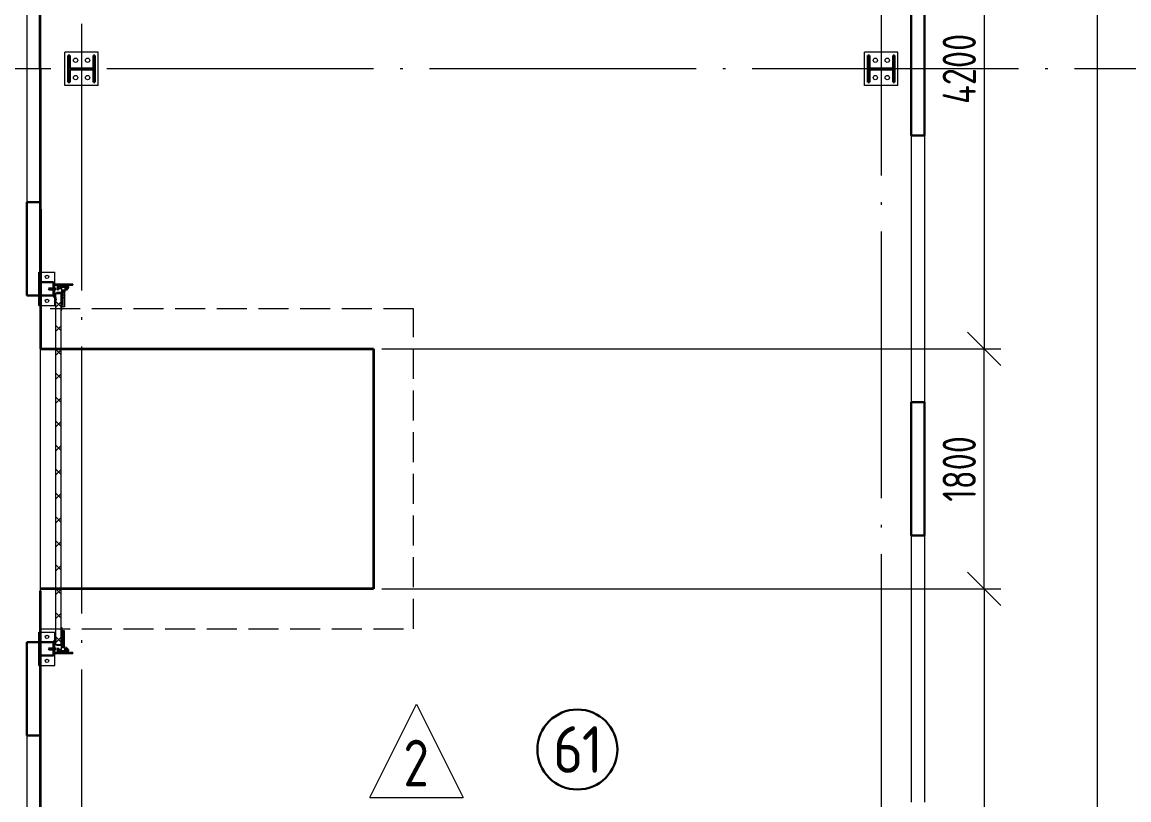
# Model space of a CAD drawing. Extents: x -965262 to 1142518, y -357520 to 71675.
# Drawn here: x 58976 to 67280, y -204634 to -198802 of the extents above; entities that cross this region are included whole.
import ezdxf

# ---------------------------------------------------------------- set-up
doc = ezdxf.new("R2010")
doc.units = 0
doc.header["$LTSCALE"] = 10
doc.linetypes.add('AM_DIN_F_W050x2', pattern=[3.125, 2.25, -0.875])
doc.linetypes.add('DOTE', pattern=[2.42, 2, -0.2, 0.02, -0.2])
doc.layers.get('0').update_dxf_attribs({"linetype": 'CONTINUOUS', "lineweight": 30})
doc.layers.get('Defpoints').update_dxf_attribs({"linetype": 'CONTINUOUS'})
doc.layers.add('DOTE', color=7, linetype='DOTE', lineweight=9)
doc.layers.add('полы', color=3, linetype='CONTINUOUS', lineweight=35)
doc.styles.add('GOST 2.304', font='isocpeur.ttf', dxfattribs={"width": 0.75, "height": 250})
doc.styles.add('GOST-2.304_Type-B', font='isocpeur.ttf', dxfattribs={"width": 0.9})
doc.styles.add('ГОСТ 2м', font='isocpeur.ttf', dxfattribs={"width": 0.8, "height": 250})
doc.dimstyles.new('ГОСТ', dxfattribs={"dimscale": 100, "dimtxt": 2.5, "dimasz": 2.5, "dimexe": 1.25, "dimexo": 0.625, "dimtad": 1, "dimdec": 0, "dimtxsty": 'GOST 2.304', "dimblk": 'OBLIQUE', "dimcen": 2.5, "dimclrd": 256, "dimclre": 256, "dimclrt": 256, "dimadec": 0, "dimazin": 0, "dimtfac": 1, "dimtdec": 0, "dimtmove": 0, "dimatfit": 3, "dimldrblk": 'OBLIQUE', "dimfxl": 1.25, "dimlwd": 0, "dimlwe": 0, "dimarcsym": 0})
doc.dimstyles.new('ГОСТ 2м', dxfattribs={"dimtxt": 250, "dimasz": 100, "dimexe": 75, "dimexo": 150, "dimgap": 62.5, "dimtad": 1, "dimdec": 0, "dimtxsty": 'ГОСТ 2м', "dimblk": 'ARCHTICK', "dimcen": 150, "dimdle": 75, "dimclrd": 256, "dimclre": 256, "dimclrt": 256, "dimadec": 0, "dimazin": 0, "dimtfac": 1, "dimtdec": 0, "dimtmove": 0, "dimatfit": 3, "dimldrblk": 'OBLIQUE', "dimfxl": 1, "dimlwd": 15, "dimlwe": 15, "dimarcsym": 0})

# ---------------------------------------------------------------- blocks, each defined once
blk = doc.blocks.new('EC3')
at = {"lineweight": 15}
for p, q in [((67649, 6194), (67649, 4528)), ((68449, 6194), (67649, 6194)), ((68449, 6194), (68449, 4528)), ((68449, 4528), (67649, 4528))]:
    blk.add_line(p, q, dxfattribs=at)
for p, q in [((68382, 5694), (67715, 5694)), ((67715, 5694), (67715, 5028)), ((68382, 5694), (68382, 5028)), ((68382, 5028), (67715, 5028))]:
    blk.add_line(p, q)
for centre in [(68049, 5961), (68049, 4761)]:
    blk.add_circle(centre, 86.7, dxfattribs=at)
blk = doc.blocks.new('MC2')
at = {"lineweight": 15}
for p, q in [((68127, 41566), (68127, 39900)), ((69794, 41566), (68127, 41566)), ((69794, 41566), (69794, 39900)), ((69794, 39900), (68127, 39900))]:
    blk.add_line(p, q, dxfattribs=at)
for p, q in [((69627, 41400), (68294, 41400)), ((68294, 41400), (68294, 41320)), ((68934, 41320), (68294, 41320)), ((68934, 41320), (68934, 40146)), ((69627, 41320), (68987, 41320)), ((68987, 41320), (68987, 40146)), ((69627, 41400), (69627, 41320)), ((68934, 40146), (68294, 40146)), ((68294, 40146), (68294, 40066)), ((69627, 40066), (68294, 40066)), ((69627, 40146), (68987, 40146)), ((69627, 40146), (69627, 40066))]:
    blk.add_line(p, q)
for centre in [(68527, 41033), (69394, 41033), (68527, 40433), (69394, 40433)]:
    blk.add_circle(centre, 107, dxfattribs=at)
blk = doc.blocks.new('anchor.bolt')
for p, q in [((-0.07, 0), (-0.07, -0.72)), ((0.07, 0), (0.07, -0.06)), ((-0.1, -0.04), (-0.07, -0.03)), ((-0.1, -0.04), (0.09, -0.06)), ((0.07, -0.07), (-0.1, -0.04)), ((-0.1, -0.11), (-0.07, -0.1)), ((-0.1, -0.11), (0.09, -0.13)), ((0.07, -0.14), (-0.1, -0.11)), ((-0.1, -0.18), (-0.07, -0.17)), ((-0.1, -0.18), (0.09, -0.2)), ((0.07, -0.21), (-0.1, -0.18)), ((-0.1, -0.25), (-0.07, -0.24)), ((-0.1, -0.25), (0.09, -0.27)), ((0.07, -0.28), (-0.1, -0.25)), ((-0.1, -0.32), (-0.07, -0.31)), ((-0.1, -0.32), (0.09, -0.34)), ((0.07, -0.35), (-0.1, -0.32)), ((-0.1, -0.39), (-0.07, -0.38)), ((-0.1, -0.39), (0.09, -0.41)), ((0.07, -0.42), (-0.1, -0.39)), ((-0.1, -0.46), (-0.07, -0.45)), ((-0.1, -0.46), (0.09, -0.48)), ((0.07, -0.49), (-0.1, -0.46)), ((-0.1, -0.53), (-0.07, -0.52)), ((-0.1, -0.53), (0.09, -0.55)), ((0.07, -0.56), (-0.1, -0.53)), ((-0.09, -0.6), (-0.07, -0.59)), ((-0.09, -0.6), (0.09, -0.62)), ((0.07, -0.63), (-0.09, -0.6)), ((-0.07, -0.72), (0, -0.8)), ((-0.04, -0.62), (-0.06, -0.63)), ((-0.06, -0.64), (-0.06, -0.63)), ((-0.06, -0.73), (-0.06, -0.64)), ((0, -0.79), (-0.06, -0.73)), ((-0.01, -0.63), (-0.04, -0.62)), ((-0.03, -0.63), (0, -0.79)), ((-0.03, -0.63), (0.01, -0.78)), ((-0.02, -0.63), (0.01, -0.77)), ((-0.01, -0.63), (0.02, -0.76)), ((0.03, -0.69), (-0.01, -0.63)), ((0, -0.64), (0.03, -0.75)), ((0, -0.8), (0.07, -0.72)), ((0, -0.79), (0.03, -0.74)), ((0.01, -0.66), (0.03, -0.74)), ((0.03, -0.74), (0.03, -0.69)), ((0.07, -0.06), (0.09, -0.06)), ((0.09, -0.06), (0.07, -0.07)), ((0.07, -0.07), (0.07, -0.13)), ((0.07, -0.13), (0.09, -0.13)), ((0.09, -0.13), (0.07, -0.14)), ((0.07, -0.14), (0.07, -0.2)), ((0.07, -0.2), (0.09, -0.2)), ((0.09, -0.2), (0.07, -0.21)), ((0.07, -0.21), (0.07, -0.27)), ((0.07, -0.27), (0.09, -0.27)), ((0.09, -0.27), (0.07, -0.28)), ((0.07, -0.28), (0.07, -0.34)), ((0.07, -0.33), (0.09, -0.34)), ((0.09, -0.34), (0.07, -0.35)), ((0.07, -0.35), (0.07, -0.41)), ((0.07, -0.4), (0.09, -0.41)), ((0.09, -0.41), (0.07, -0.42)), ((0.07, -0.42), (0.07, -0.48)), ((0.07, -0.47), (0.09, -0.48)), ((0.09, -0.48), (0.07, -0.49)), ((0.07, -0.49), (0.07, -0.55)), ((0.07, -0.55), (0.09, -0.55)), ((0.09, -0.55), (0.07, -0.56)), ((0.07, -0.56), (0.07, -0.62)), ((0.09, -0.62), (0.07, -0.63)), ((0.07, -0.62), (0.09, -0.62)), ((0.07, -0.63), (0.07, -0.72))]:
    blk.add_line(p, q)
blk.add_arc((0.16, -0.64), 0.222, 187.9982, 219.836)
blk = doc.blocks.new('Крепеж_ворот')
at = {"lineweight": 15}
h = blk.add_hatch(dxfattribs=at)
h.set_pattern_fill('ANSI31', color=256, scale=2, angle=180)
h.set_pattern_definition([(225, (746089.599, 74802.7244), (4.49013, -4.49013), [])])
h.paths.add_polyline_path([(746087.1, 74804.1), (746087.1, 74801.6), (746091.1, 74801.6), (746094.2, 74801.9), (746094.2, 74804.1)], flags=17)
h.paths.add_polyline_path([(746116.4, 74801.6, 0.165118), (746119.9, 74802.8), (746124.2, 74806.1, -0.301689), (746131.4, 74806.6), (746134.8, 74804.7, 0.130081), (746137.5, 74803.9), (746142.2, 74803.9), (746142.2, 74806.4), (746137.5, 74806.4, -0.130081), (746136, 74806.9), (746132.6, 74808.8, 0.301689), (746122.7, 74808.1), (746118.3, 74804.7, -0.165112), (746116.4, 74804.1), (746064.1, 74804.1, -0.414223), (746061, 74807.2), (746061, 74868.5), (746059.4, 74868.5), (746059.4, 74868.8), (746059.4, 74869.5), (746059.4, 74870.5), (746059.4, 74870.7), (746059.4, 74871.7), (746059.4, 74872.2), (746059.4, 74873.2), (746059.4, 74873.9), (746059.4, 74874.7), (746059.4, 74875.6), (746059.4, 74876.1), (746059.4, 74877.1), (746059.4, 74877.4), (746059.4, 74878.3), (746059.4, 74879.1), (746059.4, 74879.4), (746061, 74879.4), (746061, 74944.5), (746058.5, 74944.5), (746058.5, 74807.2, 0.41422), (746064.1, 74801.6)])
h = blk.add_hatch(dxfattribs=at)
h.set_pattern_fill('ANSI31', color=256, scale=2, angle=90)
h.set_pattern_definition([(135, (736343.8085, 75928.334), (-4.490128, -4.490128), [])])
edge = h.paths.add_edge_path()
edge.add_ellipse((746065.1, 74838.4), major_axis=(-1.67, 1.67), ratio=1, start_angle=45, end_angle=135, ccw=False)
edge.add_line((746062.7, 74838.4), (746062.7, 74868.5))
edge.add_line((746062.7, 74868.5), (746061, 74868.5))
edge.add_line((746061, 74868.5), (746061, 74838.4))
edge.add_ellipse((746065.1, 74838.4), major_axis=(-2.89, 2.89), ratio=1, start_angle=45, end_angle=135)
edge.add_line((746065.1, 74834.3), (746096.6, 74834.3))
edge.add_line((746096.6, 74834.3), (746096.6, 74836))
edge.add_line((746096.6, 74836), (746065.1, 74836))
edge = h.paths.add_edge_path()
edge.add_ellipse((746065.1, 74890.2), major_axis=(2.89, 2.89), ratio=1, start_angle=106, end_angle=135)
edge.add_line((746061, 74890.2), (746061, 74879.4))
edge.add_line((746061, 74879.4), (746062.7, 74879.4))
edge.add_line((746062.7, 74879.4), (746062.7, 74890.4))
edge.add_ellipse((746065.1, 74890.2), major_axis=(-1.67, 1.67), ratio=1, start_angle=16, end_angle=45, ccw=False)
edge.add_line((746063, 74891.3), (746069.9, 74903.7))
edge.add_ellipse((746079.1, 74898.6), major_axis=(7.45, 7.45), ratio=1, start_angle=-3, end_angle=106, ccw=False)
edge.add_line((746086.9, 74905.7), (746097.5, 74893.9))
edge.add_line((746097.5, 74893.9), (746098.8, 74895.1))
edge.add_line((746098.8, 74895.1), (746088.2, 74906.8))
edge.add_ellipse((746079.1, 74898.6), major_axis=(8.67, 8.67), ratio=1, start_angle=-3, end_angle=106)
edge.add_line((746068.4, 74904.5), (746061.5, 74892.1))
h = blk.add_hatch(color=256, dxfattribs=at)
h.dxf.hatch_style = 1
h.paths.add_polyline_path([(746145.9, 74808.8), (746142.6, 74809.8, 0.10613), (746142.5, 74809.9), (746136.4, 74809.3, -0.181324), (746135.1, 74809.6, 0.335683), (746120.2, 74809.1, -0.119126), (746118.6, 74808.6, 0.371631), (746118, 74808.1), (746117.9, 74807.6, 0.451909), (746118.5, 74806.9, 0.124341), (746121, 74807.6, -0.343618), (746134.1, 74808.2, 0.181324), (746136.5, 74807.6), (746142.5, 74808.2, -0.110452), (746142.6, 74808.2), (746147.2, 74806.6, -0.710497), (746147.2, 74805.5), (746142.6, 74803.9), (746135.7, 74803.9, -0.178994), (746132.7, 74805, 0.369834), (746129.7, 74805, -0.178993), (746126.6, 74803.9), (746122.2, 74803.9, 0.120709), (746121.9, 74803.8), (746119.7, 74802.7, -0.017147), (746119.4, 74802.4, 0.538795), (746119.6, 74802.2), (746127.3, 74802.2, 0.207608), (746130.7, 74803.7, -0.433918), (746131.6, 74803.7, 0.207608), (746135.1, 74802.2), (746142.5, 74802.2, 0.079707), (746142.6, 74802.2), (746147.7, 74803.9, 0.461502), (746149, 74807.1, -0.250825), (746149.1, 74807.6, -0.128039), (746173.1, 74815.5, 0.416657), (746173.7, 74816.2), (746173.6, 74816.9, 0.409849), (746173, 74817.5, 0.127248)])
for p, q in [((746058.5, 74807.2), (746058.5, 74944.5)), ((746058.5, 74944.5), (746061, 74944.5)), ((746061, 74879.4), (746061, 74944.5)), ((746068.4, 74904.5), (746061.5, 74892.1)), ((746069.9, 74903.7), (746063, 74891.3)), ((746086.9, 74905.7), (746097.5, 74893.9)), ((746088.2, 74906.8), (746098.8, 74895.1)), ((746059.4, 74879.4), (746062.7, 74879.4)), ((746059.4, 74868.5), (746059.4, 74879.4)), ((746059.4, 74868.5), (746062.7, 74868.5)), ((746061, 74879.4), (746061, 74890.2)), ((746061, 74807.2), (746061, 74868.5)), ((746061, 74838.4), (746061, 74868.5)), ((746062.7, 74838.4), (746062.7, 74890.2)), ((746063.6, 74883), (746062.7, 74883)), ((746063.6, 74864.9), (746062.7, 74864.9)), ((746063.6, 74883), (746063.6, 74873.9)), ((746067.2, 74880.2), (746063.6, 74883)), ((746063.6, 74873.9), (746063.6, 74864.9)), ((746067.2, 74867.6), (746063.6, 74864.9)), ((746064.1, 74875.1), (746064.1, 74872.8)), ((746096.6, 74836), (746065.1, 74836)), ((746096.6, 74834.3), (746065.1, 74834.3)), ((746067.2, 74880.2), (746067.2, 74875.1)), ((746067.2, 74872.8), (746067.2, 74867.6)), ((746096.6, 74834.3), (746096.6, 74836)), ((746097.5, 74893.9), (746098.8, 74895.1)), ((746064.1, 74804.1), (746116.4, 74804.1)), ((746064.1, 74801.6), (746116.4, 74801.6)), ((746079, 74805.9), (746102.4, 74805.9)), ((746079, 74805.9), (746079, 74804.1)), ((746079, 74804.1), (746102.4, 74804.1)), ((746082.5, 74814.1), (746081.2, 74813.3)), ((746081.2, 74813.3), (746081.2, 74805.9)), ((746098.9, 74814.1), (746082.5, 74814.1)), ((746085.9, 74813.3), (746085.9, 74805.9)), ((746095.4, 74813.3), (746095.4, 74805.9)), ((746098.9, 74814.1), (746100.1, 74813.3)), ((746100.1, 74813.3), (746100.1, 74805.9)), ((746102.4, 74805.9), (746102.4, 74804.1)), ((746118.3, 74804.7), (746122.7, 74808.1)), ((746119.9, 74802.8), (746124.2, 74806.1)), ((746134.8, 74804.7), (746131.4, 74806.6)), ((746136, 74806.9), (746132.6, 74808.8)), ((746142.2, 74806.4), (746137.5, 74806.4)), ((746137.5, 74803.9), (746142.2, 74803.9)), ((746142.2, 74806.4), (746142.2, 74803.9)), ((746142.2, 74803.9), (746142.2, 74806.4)), ((746142.6, 74803.9), (746147.2, 74805.5)), ((746142.6, 74802.2), (746147.7, 74803.9)), ((746173.6, 74816.9), (746173.7, 74816.2))]:
    blk.add_line(p, q)
for p, q in [((746073.1, 74841.7), (746073.1, 74905.2)), ((746061, 74879.4), (746061, 74881.3)), ((746061, 74833.9), (746061, 74868.5)), ((746062.7, 74883), (746062.7, 74873.9)), ((746062.7, 74873.9), (746062.7, 74864.9)), ((746073.1, 74895.8), (746076.7, 74892.3)), ((746073.1, 74851), (746076.7, 74854.6)), ((746074.3, 74885.9), (746074.3, 74861)), ((746074.3, 74879.9), (746075.7, 74879.9)), ((746074.3, 74867), (746075.7, 74867)), ((746076.9, 74873.4), (746075.7, 74879.9)), ((746075.7, 74879.9), (746075.7, 74867)), ((746076.9, 74873.4), (746075.7, 74867)), ((746076, 74885.9), (746076, 74882.6)), ((746076, 74864.3), (746076, 74861)), ((746076.2, 74882.6), (746076.2, 74885.6)), ((746076.2, 74885.6), (746076.8, 74885.6)), ((746076.2, 74864.3), (746076.2, 74882.6)), ((746076.2, 74864.3), (746076.2, 74861.3)), ((746076.2, 74861.3), (746076.8, 74861.3)), ((746076.8, 74885.6), (746076.8, 74892)), ((746076.8, 74861.3), (746076.8, 74854.9)), ((746081.4, 74897.6), (746081.4, 74886.4)), ((746081.4, 74849.3), (746081.4, 74860.5)), ((746087.4, 74898), (746081.7, 74897.9)), ((746087.4, 74848.8), (746081.7, 74848.9)), ((746082.1, 74885.6), (746087.4, 74885.6)), ((746082.1, 74861.3), (746087.4, 74861.3)), ((746087.4, 74899.5), (746087.4, 74898)), ((746087.4, 74885.6), (746087.4, 74898)), ((746087.4, 74885.6), (746098.3, 74885.6)), ((746087.4, 74848.7), (746087.4, 74861.3)), ((746087.4, 74861.3), (746098.3, 74861.3)), ((746087.4, 74847.4), (746087.4, 74848.8)), ((746098.7, 74885.2), (746098.7, 74882.6)), ((746098.7, 74882.6), (746098.7, 74864.3)), ((746098.7, 74881.6), (746099.8, 74881.6)), ((746098.7, 74865.3), (746099.8, 74865.3)), ((746098.7, 74861.6), (746098.7, 74864.3)), ((746099.8, 74861.2), (746099.8, 74885.7)), ((746099.8, 74885.7), (746110.3, 74885.7)), ((746099.8, 74861.2), (746110.3, 74861.2)), ((746110.3, 74861.2), (746110.3, 74885.7)), ((746110.3, 74881.5), (746224.7, 74881.5)), ((746110.3, 74865.4), (746212.5, 74865.4)), ((746113.8, 74877.2), (746224.7, 74877.2)), ((746250.5, 74858.8), (746250.5, 74862.8))]:
    blk.add_line(p, q, dxfattribs=at)
at = {"lineweight": 15, "ltscale": 0.5}
for p, q in [((746076, 74885.9), (746074.3, 74885.9)), ((746076, 74861), (746074.3, 74861))]:
    blk.add_line(p, q, dxfattribs=at)
at = {"lineweight": 15, "extrusion": (-1.7375e-14, 1, 0)}
for p, q in [((746112.7, 74883.6), (746224.7, 74883.6)), ((746112.7, 74863.2), (746112.7, 74883.6)), ((746112.7, 74863.2), (746135.6, 74863.2)), ((746116.7, 74856.9), (746116.7, 74828.9)), ((746117.3, 74826.3), (746119, 74822.8)), ((746119, 74822.8), (746122.6, 74824.6)), ((746120.8, 74856.9), (746120.8, 74828.9)), ((746122.6, 74824.6), (746120.9, 74828)), ((746122.6, 74863.2), (746122.6, 74862.8)), ((746250.5, 74862.8), (746122.6, 74862.8)), ((746250.5, 74858.8), (746122.6, 74858.8)), ((746123.8, 74840), (746123.8, 74848.8)), ((746135.6, 74881.9), (746156.6, 74881.9)), ((746135.6, 74863.2), (746135.6, 74881.9)), ((746156.6, 74881.9), (746156.6, 74863.2)), ((746156.6, 74863.2), (746212.5, 74863.2))]:
    blk.add_line(p, q, dxfattribs=at)
at = {"lineweight": 15, "ltscale": 0.5, "extrusion": (-1.7375e-14, 1, 0)}
for p, q in [((746112.7, 74879.5), (746224.7, 74879.5)), ((746135.6, 74865.8), (746112.7, 74865.8)), ((746114.9, 74871.2), (746120.4, 74871.2)), ((746120.8, 74856.9), (746116.7, 74856.9)), ((746117.2, 74851.9), (746116.7, 74853.9)), ((746120.8, 74840.1), (746116.7, 74840.1)), ((746117.2, 74836.9), (746116.7, 74835)), ((746120.8, 74829.2), (746116.7, 74829.2)), ((746119.8, 74839), (746119.8, 74849.8)), ((746123.8, 74847.8), (746119.8, 74847.8)), ((746123.8, 74841), (746119.8, 74841)), ((746122.6, 74868.9), (746122.6, 74863.2)), ((746122.6, 74862.8), (746122.6, 74858.8)), ((746139.7, 74862.8), (746139.7, 74858.8)), ((746152.5, 74862.8), (746152.5, 74858.8)), ((746212.5, 74865.8), (746156.6, 74865.8)), ((746173.5, 74862.8), (746173.5, 74858.8))]:
    blk.add_line(p, q, dxfattribs=at)
at = {"lineweight": 15, "extrusion": (-2.77556e-16, -1, 0)}
for p, q in [((746224.7, 74865.6), (746113.8, 74865.6)), ((746128, 74865.6), (746128, 74863.3)), ((746137.6, 74865.6), (746137.6, 74863.3)), ((746164.4, 74865.6), (746164.4, 74863.3)), ((746174, 74865.6), (746174, 74863.3)), ((746200.8, 74865.6), (746200.8, 74863.3)), ((746210.4, 74865.6), (746210.4, 74863.3)), ((746224.7, 74883.6), (746224.7, 74863.3))]:
    blk.add_line(p, q, dxfattribs=at)
at = {"extrusion": (-1, -4.26669e-14, 0)}
for p, q in [((746117.9, 74807.6), (746118, 74808.1)), ((746136.4, 74809.3), (746142.5, 74809.9)), ((746142.5, 74808.2), (746136.5, 74807.6)), ((746142.6, 74809.8), (746145.9, 74808.8)), ((746147.2, 74806.6), (746142.6, 74808.2))]:
    blk.add_line(p, q, dxfattribs=at)
at = {"extrusion": (-1, -4.2422e-14, 1.22461e-16)}
for p, q in [((746119.5, 74802.5), (746121.9, 74803.8)), ((746127.3, 74802.2), (746119.6, 74802.2)), ((746122.2, 74803.9), (746126.6, 74803.9)), ((746142.5, 74802.2), (746135.1, 74802.2)), ((746135.7, 74803.9), (746142.5, 74803.9))]:
    blk.add_line(p, q, dxfattribs=at)
at = {"lineweight": 15}
for centre, radius, start, end in [((746079.1, 74899.5), 8.28, 0, 136.00967), ((746079.1, 74847.4), 8.28, 223.99033, 0), ((746077, 74882.6), 0.956, 180, 270), ((746077, 74864.3), 0.956, 90, 180), ((746077, 74882.6), 0.75, 180, 270), ((746077, 74864.3), 0.75, 90, 180), ((746076.4, 74892), 0.375, 0, 45), ((746076.4, 74854.9), 0.375, 315, 0), ((746081.8, 74897.6), 0.375, 91, 180), ((746082.1, 74886.4), 0.75, 180, 270), ((746082.1, 74860.5), 0.75, 90, 180), ((746081.8, 74849.3), 0.375, 180, 269), ((746098.3, 74885.2), 0.375, 0, 90), ((746098.3, 74861.6), 0.375, 270, 0), ((746122.6, 74856.9), 5.92, 90, 180), ((746122.6, 74828.9), 5.92, 180, 199.64644), ((746122.6, 74856.9), 1.87, 90, 180), ((746128.6, 74855.4), 8.15, 194.99861, 233.92136), ((746128.6, 74833.4), 8.15, 126.07864, 165.00139), ((746122.6, 74828.9), 1.87, 180, 185.53127)]:
    blk.add_arc(centre, radius, start, end, dxfattribs=at)
at = {"lineweight": 15, "ltscale": 0.5}
for centre, radius, start, end in [((746119.4, 74852.5), 2.25, 195, 270), ((746119.4, 74836.4), 2.25, 90, 165), ((746119.4, 74849.8), 0.375, 0, 90), ((746119.4, 74839), 0.375, 270, 0)]:
    blk.add_arc(centre, radius, start, end, dxfattribs=at)
for centre, radius, start, end in [((746176.2, 74760.8), 56.8, 93.28053, 122.28779), ((746173, 74816.9), 0.6, 4.13569, 93.28053), ((746064.1, 74807.2), 5.62, 180, 270), ((746064.1, 74807.2), 3.11, 180, 270), ((746082.1, 74803.7), 10.4, 68.27529, 87.87816), ((746090.7, 74797.9), 16.2, 73.30599, 107.29197), ((746099.2, 74803.7), 10.4, 92.12184, 111.72471), ((746116.4, 74807.2), 3.11, 270, 307.50429), ((746116.4, 74807.2), 5.62, 270, 307.50429), ((746118.5, 74807.5), 0.586, 173.27112, 270.54696), ((746118.6, 74808), 0.586, 91.72469, 173.27112), ((746118.5, 74812.1), 5.21, 270.54696, 298.89834), ((746118.4, 74812.1), 3.52, 271.72469, 298.89834), ((746128, 74799.4), 12.4, 54.89026, 129.11428), ((746128, 74799.4), 10.7, 54.89026, 130.74476), ((746128.2, 74801), 8.97, 60.35337, 127.50429), ((746128.2, 74801), 8.97, 60.35337, 127.50429), ((746128.2, 74801), 8.97, 60.35337, 127.50429), ((746128.2, 74801), 6.46, 60.35337, 127.50429), ((746136.2, 74811.1), 3.54, 234.89026, 276), ((746137.5, 74809.6), 5.62, 240.35337, 270), ((746136.2, 74811.1), 1.86, 234.89026, 276), ((746137.5, 74809.6), 3.11, 240.35337, 270), ((746142.5, 74809.6), 0.292, 71.76748, 96), ((746142.5, 74807.9), 0.292, 70.78733, 96), ((746147, 74806), 0.562, 289.21267, 70.78733), ((746147, 74806), 2.25, 288.22907, 27.3228), ((746149.6, 74807.3), 0.586, 151, 207.3228), ((746176.3, 74765.4), 50.3, 93.65928, 122.84475), ((746173.1, 74816.1), 0.6, 273.65928, 4.13569)]:
    blk.add_arc(centre, radius, start, end)
at = {"extrusion": (-1.22461e-16, -5.20252e-30, -1)}
for centre, radius, start, end in [((-746119.6, 74802.4), 0.187, 270, 62.46874), ((-746122.2, 74803.3), 0.586, 62.46874, 90), ((-746126.6, 74808.6), 4.69, 229.40766, 270), ((-746127.3, 74806.9), 4.69, 223.08626, 270), ((-746131.2, 74803.2), 2.32, 49.40766, 130.59234), ((-746131.2, 74803.2), 0.637, 43.08626, 136.91374), ((-746135.1, 74806.9), 4.69, 270, 316.91374), ((-746135.7, 74808.6), 4.69, 270, 310.59234), ((-746142.5, 74804.2), 0.292, 250.78733, 270), ((-746142.5, 74802.5), 0.292, 251.77093, 270)]:
    blk.add_arc(centre, radius, start, end, dxfattribs=at)
at = {"extrusion": (0, 0, -1)}
for centre, major_axis, start_param, end_param in [((746079.1, 74898.6), (8.67, 8.67), 4.433136, 6.335545), ((746079.1, 74898.6), (7.45, 7.45), 4.433136, 6.335545), ((746065.1, 74890.2), (2.89, 2.89), 3.926991, 4.433136), ((746065.1, 74838.4), (-2.89, 2.89), 3.926991, 5.497787), ((746065.1, 74890.2), (-1.67, 1.67), 5.497787, 6.003933), ((746065.1, 74838.4), (-1.67, 1.67), 3.926991, 5.497787)]:
    blk.add_ellipse(centre, major_axis=major_axis, ratio=1, start_param=start_param, end_param=end_param, dxfattribs=at)
for points in [[(746067.2, 74875.1), (746065.9, 74875.1), (746064.1, 74875.1)], [(746064.1, 74872.8), (746065.9, 74872.8), (746067.2, 74872.8)]]:
    blk.add_rational_spline(points, [1, 1.01284142743, 1], degree=2)
at = {"lineweight": 15, "ltscale": 0.5}
for points, knots in [([(746114.9, 74871.2), (746114.7, 74871.2), (746114.4, 74871.2), (746113.8, 74871.5), (746113.6, 74871.6), (746113.2, 74872), (746113, 74872.3), (746112.8, 74872.8), (746112.7, 74873.1), (746112.7, 74873.4)], [0.37141352, 0.37141352, 0.37141352, 0.37141352, 0.39402571, 0.39402571, 0.41663789, 0.41663789, 0.43959523, 0.43959523, 0.46255257, 0.46255257, 0.46255257, 0.46255257]), ([(746122.6, 74868.9), (746122.6, 74869.2), (746122.6, 74869.5), (746122.3, 74870.1), (746122.2, 74870.3), (746121.8, 74870.7), (746121.5, 74870.9), (746121, 74871.1), (746120.7, 74871.2), (746120.4, 74871.2)], [0.28027447, 0.28027447, 0.28027447, 0.28027447, 0.30323181, 0.30323181, 0.32618916, 0.32618916, 0.34880134, 0.34880134, 0.37141352, 0.37141352, 0.37141352, 0.37141352])]:
    blk.add_open_spline(points, degree=3, knots=knots, dxfattribs=at)
at = {"lineweight": 15}
for points in [[(746117.1, 74826.9), (746117.1, 74826.7), (746117.2, 74826.5), (746117.3, 74826.3)], [(746120.9, 74828), (746120.9, 74828.2), (746120.8, 74828.5), (746120.8, 74828.7)]]:
    blk.add_open_spline(points, degree=3, dxfattribs=at)
at = {"xscale": -50.80000000000001, "yscale": 50.80000000000001, "zscale": 50.80000000000001}
blk.add_blockref('anchor.bolt', (746090.7, 74804.1), dxfattribs=at)
blk = doc.blocks.new('_ArchTick')
at = {"color": 0, "linetype": 'ByBlock', "lineweight": 0, "const_width": 0.4}
blk.add_lwpolyline([(-0.5, -0.5), (0.5, 0.5)], dxfattribs=at)
blk = doc.blocks.new('*D1351')
at = {"lineweight": 15, "ltscale": 50, "transparency": 16777216}
for p, q in [((67041.9, -161742.1), (67041.9, -223127.1)), ((66891.9, -161817.1), (66966.9, -161817.1)), ((65672.7, -223052.1), (67116.9, -223052.1))]:
    blk.add_line(p, q, dxfattribs=at)
at = {"layer": 'Defpoints', "color": 0, "lineweight": 15, "ltscale": 50, "transparency": 16777216}
for p in [(67041.9, -161817.1), (65522.7, -223052.1, 2075.6), (67041.9, -223052.1)]:
    blk.add_point(p, dxfattribs=at)
at = {"lineweight": 15, "ltscale": 50, "transparency": 16777216, "xscale": 100, "yscale": 100, "zscale": 100}
for p, rotation in [((67041.9, -161817.1), 90), ((67041.9, -223052.1), 270)]:
    blk.add_blockref('_ArchTick', p, dxfattribs=dict(at, rotation=rotation))
at = {"lineweight": 15, "ltscale": 50, "transparency": 16777216, "insert": (66854.4, -192434.6), "char_height": 250, "attachment_point": 5, "rotation": 90, "style": 'ГОСТ 2м'}
blk.add_mtext('61235', dxfattribs=at)
blk = doc.blocks.new('_Oblique')
at = {"color": 0, "linetype": 'ByBlock', "lineweight": -2}
blk.add_line((-0.5, -0.5), (0.5, 0.5), dxfattribs=at)
blk = doc.blocks.new('*D1157')
at = {"lineweight": 0, "ltscale": 50, "transparency": 16777216}
for p, q in [((61675.1, -197052.1), (66320, -197052.1)), ((66195, -197052.1), (66195, -201252.1)), ((61675.1, -201252.1), (66320, -201252.1))]:
    blk.add_line(p, q, dxfattribs=at)
at = {"layer": 'Defpoints', "color": 0, "lineweight": 15, "ltscale": 50, "transparency": 16777216}
for p in [(61612.6, -197052.1, 3259.8), (61612.6, -201252.1, 3259.8), (66195, -201252.1)]:
    blk.add_point(p, dxfattribs=at)
at = {"lineweight": 0, "ltscale": 50, "transparency": 16777216, "xscale": 250, "yscale": 250, "zscale": 250}
for p, rotation in [((66195, -197052.1), 90), ((66195, -201252.1), 270)]:
    blk.add_blockref('_Oblique', p, dxfattribs=dict(at, rotation=rotation))
at = {"lineweight": 15, "ltscale": 50, "transparency": 16777216, "insert": (66007.5, -199152.1), "char_height": 250, "attachment_point": 5, "rotation": 90, "style": 'GOST 2.304'}
blk.add_mtext('4200', dxfattribs=at)
blk = doc.blocks.new('*D1182')
at = {"lineweight": 0, "ltscale": 50, "transparency": 16777216}
for p, q in [((61675.1, -201252.1), (66320, -201252.1)), ((66195, -203052.1), (66195, -201252.1)), ((61675.1, -203052.1), (66320, -203052.1))]:
    blk.add_line(p, q, dxfattribs=at)
at = {"layer": 'Defpoints', "color": 0, "lineweight": 15, "ltscale": 50, "transparency": 16777216}
for p in [(61612.6, -201252.1, 3259.8), (66195, -201252.1), (61612.6, -203052.1, 3259.8)]:
    blk.add_point(p, dxfattribs=at)
at = {"lineweight": 0, "ltscale": 50, "transparency": 16777216, "xscale": 250, "yscale": 250, "zscale": 250}
for p, rotation in [((66195, -201252.1), 90), ((66195, -203052.1), 270)]:
    blk.add_blockref('_Oblique', p, dxfattribs=dict(at, rotation=rotation))
at = {"lineweight": 15, "ltscale": 50, "transparency": 16777216, "insert": (66007.5, -202152.1), "char_height": 250, "attachment_point": 5, "rotation": 90, "style": 'GOST 2.304'}
blk.add_mtext('1800', dxfattribs=at)
blk = doc.blocks.new('*D1183')
at = {"lineweight": 0, "ltscale": 50, "transparency": 16777216}
for p, q in [((61675.1, -203052.1), (66320, -203052.1)), ((66195, -203052.1), (66195, -207252.1)), ((61675.1, -207252.1), (66320, -207252.1))]:
    blk.add_line(p, q, dxfattribs=at)
at = {"layer": 'Defpoints', "color": 0, "lineweight": 15, "ltscale": 50, "transparency": 16777216}
for p in [(61612.6, -203052.1, 3259.8), (61612.6, -207252.1, 3259.8), (66195, -207252.1)]:
    blk.add_point(p, dxfattribs=at)
at = {"lineweight": 0, "ltscale": 50, "transparency": 16777216, "xscale": 250, "yscale": 250, "zscale": 250}
for p, rotation in [((66195, -203052.1), 90), ((66195, -207252.1), 270)]:
    blk.add_blockref('_Oblique', p, dxfattribs=dict(at, rotation=rotation))
at = {"lineweight": 15, "ltscale": 50, "transparency": 16777216, "insert": (66007.5, -205152.1), "char_height": 250, "attachment_point": 5, "rotation": 90, "style": 'GOST 2.304'}
blk.add_mtext('4200', dxfattribs=at)

msp = doc.modelspace()

# ---------------------------------------------------------------- hatches: boundary and pattern name
at = {"lineweight": 15}
h = msp.add_hatch(dxfattribs=at)
h.set_pattern_fill('ANSI37', scale=40)
h.set_pattern_definition([(45, (-94851.05, 729975.21), (-89.802561, 89.802561), []), (135, (-94851.05, 729975.21), (-89.802561, -89.802561), [])])
h.paths.add_polyline_path([(59268.5, -203468.5), (59268.5, -200835.8), (59228.5, -200835.8), (59228.5, -203468.5)])

# ---------------------------------------------------------------- linework, layer by layer
at = {"color": 7, "extrusion": (0, 0, -1)}
for p, q in [((65647.6, -199652.1, -3259.8), (65647.6, -197452.1, -3259.8)), ((65747.6, -197452.1, -3259.8), (65747.6, -199652.1, -3259.8)), ((65647.6, -202652.1, -3259.8), (65647.6, -201652.1, -3259.8)), ((65747.6, -201652.1, -3259.8), (65747.6, -202652.1, -3259.8))]:
    msp.add_line(p, q, dxfattribs=at)
at = {"color": 7, "lineweight": 15}
for p, q in [((59012.6, -197852.1, -1451.3), (59012.6, -200152.1, -1451.3)), ((59112.6, -197852.1, -1451.3), (59112.6, -200152.1, -1451.3)), ((65647.6, -199652.1, -3259.8), (65647.6, -201652.1, -3259.8)), ((65747.6, -199652.1, -3259.8), (65747.6, -201652.1, -3259.8)), ((59228.5, -203468.5, -1451.3), (59228.5, -200835.8, -1451.3)), ((59228.5, -200835.8, -1451.3), (59268.5, -200835.8, -1451.3)), ((59268.5, -203468.5, -1451.3), (59268.5, -200835.8, -1451.3)), ((59112.6, -201252.1, -1451.3), (59228.5, -201252.1, -1451.3)), ((59268.5, -201252.1, -1451.3), (61612.6, -201252.1, -1451.3)), ((65647.6, -202652.1, -3259.8), (65647.6, -204652.1, -3259.8)), ((65747.6, -202652.1, -3259.8), (65747.6, -204652.1, -3259.8)), ((59112.6, -203052.1, -1451.3), (59228.5, -203052.1, -1451.3)), ((59268.5, -203052.1, -1451.3), (61612.6, -203052.1, -1451.3)), ((59228.5, -203468.5, -1451.3), (59268.5, -203468.5, -1451.3)), ((59012.6, -204152.1, -1451.3), (59012.6, -206152.1, -1451.3)), ((59112.6, -204152.1, -4711.1), (59112.6, -206152.1, 4602.6))]:
    msp.add_line(p, q, dxfattribs=at)
at = {"color": 7}
for p, q in [((65647.6, -199652.1, -3259.8), (65747.6, -199652.1, -3259.8)), ((59012.6, -200152.1, -4711.1), (59112.6, -200152.1, -4711.1)), ((65647.6, -201652.1, -3259.8), (65747.6, -201652.1, -3259.8)), ((65647.6, -202652.1, -3259.8), (65747.6, -202652.1, -3259.8)), ((59012.6, -204152.1, -4711.1), (59112.6, -204152.1, -4711.1))]:
    msp.add_line(p, q, dxfattribs=at)
at = {"color": 7, "ltscale": 200}
for p, q in [((59012.6, -200152.1, -1451.3), (59012.6, -200852.1, -1451.3)), ((59112.6, -200152.1, -1451.3), (59112.6, -200852.1, -1451.3)), ((59012.6, -203452.1, -1451.3), (59012.6, -204152.1, -1451.3)), ((59112.6, -203452.1, -1451.3), (59112.6, -204152.1, -1451.3))]:
    msp.add_line(p, q, dxfattribs=at)
at = {"color": 7, "ltscale": 100}
for p, q in [((59012.6, -200852.1, -1451.3), (59112.6, -200852.1, -1451.3)), ((59012.6, -203452.1, -1451.3), (59112.6, -203452.1, -1451.3))]:
    msp.add_line(p, q, dxfattribs=at)
at = {"color": 7, "lineweight": 15, "ltscale": 100}
for p, q in [((59112.6, -200852.1, -1451.3), (59112.6, -203452.1, -1451.3)), ((61612.6, -201252.1, -1451.3), (61612.6, -203052.1, -1451.3))]:
    msp.add_line(p, q, dxfattribs=at)
at = {"color": 2, "linetype": 'AM_DIN_F_W050x2', "lineweight": 15, "ltscale": 10}
for p, q in [((61912.6, -200952.1, -1451.3), (59112.6, -200952.1, -1451.3)), ((61912.6, -203352.1, -1451.3), (61912.6, -200952.1, -1451.3)), ((59112.6, -203352.1, -1451.3), (61912.6, -203352.1, -1451.3))]:
    msp.add_line(p, q, dxfattribs=at)
at = {"lineweight": 15}
for p, q in [((61585.2, -204615.9, 9801.8), (61935.2, -203915.9, 9801.8)), ((61935.2, -203915.9, 9801.8), (62285.2, -204615.9, 9801.8)), ((61585.2, -204615.9, 9801.8), (62285.2, -204615.9, 9801.8))]:
    msp.add_line(p, q, dxfattribs=at)
at = {"color": 7}
msp.add_circle((63142.4, -204256.5, -7970.9), 300, dxfattribs=at)
for points in [[(59283.7, -200775.9, -4720.3), (59283.7, -200777.7, -4720.3), (59283.7, -200779, -4720.3)], [(59283.7, -200775.9, -4720.3), (59283.7, -200777.7, -4720.3), (59283.7, -200779, -4720.3)], [(59283.7, -200775.9, -4720.3), (59283.7, -200777.7, -4720.3), (59283.7, -200779, -4720.3)], [(59286.1, -200779, -4720.3), (59286.1, -200777.7, -4720.3), (59286.1, -200775.9, -4720.3)], [(59286.1, -200779, -4720.3), (59286.1, -200777.7, -4720.3), (59286.1, -200775.9, -4720.3)], [(59286.1, -200779, -4720.3), (59286.1, -200777.7, -4720.3), (59286.1, -200775.9, -4720.3)], [(59283.7, -203528.3, -7970.9), (59283.7, -203526.5, -7970.9), (59283.7, -203525.2, -7970.9)], [(59283.7, -203528.3, -7970.9), (59283.7, -203526.5, -7970.9), (59283.7, -203525.2, -7970.9)], [(59283.7, -203528.3, -7970.9), (59283.7, -203526.5, -7970.9), (59283.7, -203525.2, -7970.9)], [(59283.7, -203528.3, -7970.9), (59283.7, -203526.5, -7970.9), (59283.7, -203525.2, -7970.9)], [(59283.7, -203528.3, -7970.9), (59283.7, -203526.5, -7970.9), (59283.7, -203525.2, -7970.9)], [(59283.7, -203528.3, -7970.9), (59283.7, -203526.5, -7970.9), (59283.7, -203525.2, -7970.9)], [(59283.7, -203528.3, -7970.9), (59283.7, -203526.5, -7970.9), (59283.7, -203525.2, -7970.9)], [(59283.7, -203528.3, -7970.9), (59283.7, -203526.5, -7970.9), (59283.7, -203525.2, -7970.9)], [(59283.7, -203528.3, -7970.9), (59283.7, -203526.5, -7970.9), (59283.7, -203525.2, -7970.9)], [(59283.7, -203528.3, -7970.9), (59283.7, -203526.5, -7970.9), (59283.7, -203525.2, -7970.9)], [(59283.7, -203528.3, -7970.9), (59283.7, -203526.5, -7970.9), (59283.7, -203525.2, -7970.9)], [(59283.7, -203528.3, -7970.9), (59283.7, -203526.5, -7970.9), (59283.7, -203525.2, -7970.9)], [(59283.7, -203528.3, -7970.9), (59283.7, -203526.5, -7970.9), (59283.7, -203525.2, -7970.9)], [(59283.7, -203528.3, -7970.9), (59283.7, -203526.5, -7970.9), (59283.7, -203525.2, -7970.9)], [(59283.7, -203528.3, -7970.9), (59283.7, -203526.5, -7970.9), (59283.7, -203525.2, -7970.9)], [(59283.7, -203528.3, -7970.9), (59283.7, -203526.5, -7970.9), (59283.7, -203525.2, -7970.9)], [(59283.7, -203528.3, -7970.9), (59283.7, -203526.5, -7970.9), (59283.7, -203525.2, -7970.9)], [(59283.7, -203528.3, -7970.9), (59283.7, -203526.5, -7970.9), (59283.7, -203525.2, -7970.9)], [(59283.7, -203528.3, -7970.9), (59283.7, -203526.5, -7970.9), (59283.7, -203525.2, -7970.9)], [(59283.7, -203528.3, -7970.9), (59283.7, -203526.5, -7970.9), (59283.7, -203525.2, -7970.9)], [(59283.7, -203528.3, -7970.9), (59283.7, -203526.5, -7970.9), (59283.7, -203525.2, -7970.9)], [(59283.7, -203528.3, -7970.9), (59283.7, -203526.5, -7970.9), (59283.7, -203525.2, -7970.9)], [(59283.7, -203528.3, -7970.9), (59283.7, -203526.5, -7970.9), (59283.7, -203525.2, -7970.9)], [(59283.7, -203528.3, -7970.9), (59283.7, -203526.5, -7970.9), (59283.7, -203525.2, -7970.9)], [(59283.7, -203528.3, -7970.9), (59283.7, -203526.5, -7970.9), (59283.7, -203525.2, -7970.9)], [(59283.7, -203528.3, -7970.9), (59283.7, -203526.5, -7970.9), (59283.7, -203525.2, -7970.9)], [(59283.7, -203528.3, -7970.9), (59283.7, -203526.5, -7970.9), (59283.7, -203525.2, -7970.9)], [(59283.7, -203528.3, -7970.9), (59283.7, -203526.5, -7970.9), (59283.7, -203525.2, -7970.9)], [(59283.7, -203528.3, -7970.9), (59283.7, -203526.5, -7970.9), (59283.7, -203525.2, -7970.9)], [(59283.7, -203528.3, -7970.9), (59283.7, -203526.5, -7970.9), (59283.7, -203525.2, -7970.9)], [(59283.7, -203528.3, -7970.9), (59283.7, -203526.5, -7970.9), (59283.7, -203525.2, -7970.9)], [(59283.7, -203528.3, -7970.9), (59283.7, -203526.5, -7970.9), (59283.7, -203525.2, -7970.9)], [(59283.7, -203528.3, -7970.9), (59283.7, -203526.5, -7970.9), (59283.7, -203525.2, -7970.9)], [(59283.7, -203528.3, -7970.9), (59283.7, -203526.5, -7970.9), (59283.7, -203525.2, -7970.9)], [(59283.7, -203528.3, -7970.9), (59283.7, -203526.5, -7970.9), (59283.7, -203525.2, -7970.9)], [(59283.7, -203528.3, -7970.9), (59283.7, -203526.5, -7970.9), (59283.7, -203525.2, -7970.9)], [(59283.7, -203528.3, -7970.9), (59283.7, -203526.5, -7970.9), (59283.7, -203525.2, -7970.9)], [(59283.7, -203528.3, -7970.9), (59283.7, -203526.5, -7970.9), (59283.7, -203525.2, -7970.9)], [(59283.7, -203528.3, -7970.9), (59283.7, -203526.5, -7970.9), (59283.7, -203525.2, -7970.9)], [(59283.7, -203528.3, -7970.9), (59283.7, -203526.5, -7970.9), (59283.7, -203525.2, -7970.9)], [(59283.7, -203528.3, -7970.9), (59283.7, -203526.5, -7970.9), (59283.7, -203525.2, -7970.9)], [(59283.7, -203528.3, -7970.9), (59283.7, -203526.5, -7970.9), (59283.7, -203525.2, -7970.9)], [(59283.7, -203528.3, -4720.3), (59283.7, -203526.5, -4720.3), (59283.7, -203525.2, -4720.3)], [(59283.7, -203528.3, -4720.3), (59283.7, -203526.5, -4720.3), (59283.7, -203525.2, -4720.3)], [(59283.7, -203528.3, -4720.3), (59283.7, -203526.5, -4720.3), (59283.7, -203525.2, -4720.3)], [(59283.7, -203528.3, -4720.3), (59283.7, -203526.5, -4720.3), (59283.7, -203525.2, -4720.3)], [(59283.7, -203528.3, -4720.3), (59283.7, -203526.5, -4720.3), (59283.7, -203525.2, -4720.3)], [(59283.7, -203528.3, -4720.3), (59283.7, -203526.5, -4720.3), (59283.7, -203525.2, -4720.3)], [(59283.7, -203528.3, -4720.3), (59283.7, -203526.5, -4720.3), (59283.7, -203525.2, -4720.3)], [(59283.7, -203528.3, -4720.3), (59283.7, -203526.5, -4720.3), (59283.7, -203525.2, -4720.3)], [(59283.7, -203528.3, -4720.3), (59283.7, -203526.5, -4720.3), (59283.7, -203525.2, -4720.3)], [(59283.7, -203528.3, -4720.3), (59283.7, -203526.5, -4720.3), (59283.7, -203525.2, -4720.3)], [(59283.7, -203528.3, -4720.3), (59283.7, -203526.5, -4720.3), (59283.7, -203525.2, -4720.3)], [(59283.7, -203528.3, -4720.3), (59283.7, -203526.5, -4720.3), (59283.7, -203525.2, -4720.3)], [(59283.7, -203528.3, -4720.3), (59283.7, -203526.5, -4720.3), (59283.7, -203525.2, -4720.3)], [(59283.7, -203528.3, -4720.3), (59283.7, -203526.5, -4720.3), (59283.7, -203525.2, -4720.3)], [(59283.7, -203528.3, -4720.3), (59283.7, -203526.5, -4720.3), (59283.7, -203525.2, -4720.3)], [(59283.7, -203528.3, -4720.3), (59283.7, -203526.5, -4720.3), (59283.7, -203525.2, -4720.3)], [(59283.7, -203528.3, -4720.3), (59283.7, -203526.5, -4720.3), (59283.7, -203525.2, -4720.3)], [(59283.7, -203528.3, -4720.3), (59283.7, -203526.5, -4720.3), (59283.7, -203525.2, -4720.3)], [(59283.7, -203528.3, -4720.3), (59283.7, -203526.5, -4720.3), (59283.7, -203525.2, -4720.3)], [(59283.7, -203528.3, -4720.3), (59283.7, -203526.5, -4720.3), (59283.7, -203525.2, -4720.3)], [(59283.7, -203528.3, -4720.3), (59283.7, -203526.5, -4720.3), (59283.7, -203525.2, -4720.3)], [(59283.7, -203528.3, -4720.3), (59283.7, -203526.5, -4720.3), (59283.7, -203525.2, -4720.3)], [(59283.7, -203528.3, -4720.3), (59283.7, -203526.5, -4720.3), (59283.7, -203525.2, -4720.3)], [(59283.7, -203528.3, -4720.3), (59283.7, -203526.5, -4720.3), (59283.7, -203525.2, -4720.3)], [(59283.7, -203528.3, -4720.3), (59283.7, -203526.5, -4720.3), (59283.7, -203525.2, -4720.3)], [(59283.7, -203528.3, -4720.3), (59283.7, -203526.5, -4720.3), (59283.7, -203525.2, -4720.3)], [(59283.7, -203528.3, -4720.3), (59283.7, -203526.5, -4720.3), (59283.7, -203525.2, -4720.3)], [(59283.7, -203528.3, -4720.3), (59283.7, -203526.5, -4720.3), (59283.7, -203525.2, -4720.3)], [(59283.7, -203528.3, -4720.3), (59283.7, -203526.5, -4720.3), (59283.7, -203525.2, -4720.3)], [(59283.7, -203528.3, -4720.3), (59283.7, -203526.5, -4720.3), (59283.7, -203525.2, -4720.3)], [(59283.7, -203528.3, -4720.3), (59283.7, -203526.5, -4720.3), (59283.7, -203525.2, -4720.3)], [(59283.7, -203528.3, -4720.3), (59283.7, -203526.5, -4720.3), (59283.7, -203525.2, -4720.3)], [(59283.7, -203528.3, -4720.3), (59283.7, -203526.5, -4720.3), (59283.7, -203525.2, -4720.3)], [(59283.7, -203528.3, -4720.3), (59283.7, -203526.5, -4720.3), (59283.7, -203525.2, -4720.3)], [(59283.7, -203528.3, -4720.3), (59283.7, -203526.5, -4720.3), (59283.7, -203525.2, -4720.3)], [(59283.7, -203528.3, -4720.3), (59283.7, -203526.5, -4720.3), (59283.7, -203525.2, -4720.3)], [(59283.7, -203528.3, -4720.3), (59283.7, -203526.5, -4720.3), (59283.7, -203525.2, -4720.3)], [(59283.7, -203528.3, -4720.3), (59283.7, -203526.5, -4720.3), (59283.7, -203525.2, -4720.3)], [(59283.7, -203528.3, -4720.3), (59283.7, -203526.5, -4720.3), (59283.7, -203525.2, -4720.3)], [(59283.7, -203528.3, -4720.3), (59283.7, -203526.5, -4720.3), (59283.7, -203525.2, -4720.3)], [(59283.7, -203528.3, -4720.3), (59283.7, -203526.5, -4720.3), (59283.7, -203525.2, -4720.3)], [(59283.7, -203528.3, -4720.3), (59283.7, -203526.5, -4720.3), (59283.7, -203525.2, -4720.3)], [(59283.7, -203528.3, -4720.3), (59283.7, -203526.5, -4720.3), (59283.7, -203525.2, -4720.3)], [(59286.1, -203525.2, -7970.9), (59286.1, -203526.5, -7970.9), (59286.1, -203528.3, -7970.9)], [(59286.1, -203525.2, -7970.9), (59286.1, -203526.5, -7970.9), (59286.1, -203528.3, -7970.9)], [(59286.1, -203525.2, -7970.9), (59286.1, -203526.5, -7970.9), (59286.1, -203528.3, -7970.9)], [(59286.1, -203525.2, -7970.9), (59286.1, -203526.5, -7970.9), (59286.1, -203528.3, -7970.9)], [(59286.1, -203525.2, -7970.9), (59286.1, -203526.5, -7970.9), (59286.1, -203528.3, -7970.9)], [(59286.1, -203525.2, -7970.9), (59286.1, -203526.5, -7970.9), (59286.1, -203528.3, -7970.9)], [(59286.1, -203525.2, -7970.9), (59286.1, -203526.5, -7970.9), (59286.1, -203528.3, -7970.9)], [(59286.1, -203525.2, -7970.9), (59286.1, -203526.5, -7970.9), (59286.1, -203528.3, -7970.9)], [(59286.1, -203525.2, -7970.9), (59286.1, -203526.5, -7970.9), (59286.1, -203528.3, -7970.9)], [(59286.1, -203525.2, -7970.9), (59286.1, -203526.5, -7970.9), (59286.1, -203528.3, -7970.9)], [(59286.1, -203525.2, -7970.9), (59286.1, -203526.5, -7970.9), (59286.1, -203528.3, -7970.9)], [(59286.1, -203525.2, -7970.9), (59286.1, -203526.5, -7970.9), (59286.1, -203528.3, -7970.9)], [(59286.1, -203525.2, -7970.9), (59286.1, -203526.5, -7970.9), (59286.1, -203528.3, -7970.9)], [(59286.1, -203525.2, -7970.9), (59286.1, -203526.5, -7970.9), (59286.1, -203528.3, -7970.9)], [(59286.1, -203525.2, -7970.9), (59286.1, -203526.5, -7970.9), (59286.1, -203528.3, -7970.9)], [(59286.1, -203525.2, -7970.9), (59286.1, -203526.5, -7970.9), (59286.1, -203528.3, -7970.9)], [(59286.1, -203525.2, -7970.9), (59286.1, -203526.5, -7970.9), (59286.1, -203528.3, -7970.9)], [(59286.1, -203525.2, -7970.9), (59286.1, -203526.5, -7970.9), (59286.1, -203528.3, -7970.9)], [(59286.1, -203525.2, -7970.9), (59286.1, -203526.5, -7970.9), (59286.1, -203528.3, -7970.9)], [(59286.1, -203525.2, -7970.9), (59286.1, -203526.5, -7970.9), (59286.1, -203528.3, -7970.9)], [(59286.1, -203525.2, -7970.9), (59286.1, -203526.5, -7970.9), (59286.1, -203528.3, -7970.9)], [(59286.1, -203525.2, -7970.9), (59286.1, -203526.5, -7970.9), (59286.1, -203528.3, -7970.9)], [(59286.1, -203525.2, -7970.9), (59286.1, -203526.5, -7970.9), (59286.1, -203528.3, -7970.9)], [(59286.1, -203525.2, -7970.9), (59286.1, -203526.5, -7970.9), (59286.1, -203528.3, -7970.9)], [(59286.1, -203525.2, -7970.9), (59286.1, -203526.5, -7970.9), (59286.1, -203528.3, -7970.9)], [(59286.1, -203525.2, -7970.9), (59286.1, -203526.5, -7970.9), (59286.1, -203528.3, -7970.9)], [(59286.1, -203525.2, -7970.9), (59286.1, -203526.5, -7970.9), (59286.1, -203528.3, -7970.9)], [(59286.1, -203525.2, -7970.9), (59286.1, -203526.5, -7970.9), (59286.1, -203528.3, -7970.9)], [(59286.1, -203525.2, -7970.9), (59286.1, -203526.5, -7970.9), (59286.1, -203528.3, -7970.9)], [(59286.1, -203525.2, -7970.9), (59286.1, -203526.5, -7970.9), (59286.1, -203528.3, -7970.9)], [(59286.1, -203525.2, -7970.9), (59286.1, -203526.5, -7970.9), (59286.1, -203528.3, -7970.9)], [(59286.1, -203525.2, -7970.9), (59286.1, -203526.5, -7970.9), (59286.1, -203528.3, -7970.9)], [(59286.1, -203525.2, -7970.9), (59286.1, -203526.5, -7970.9), (59286.1, -203528.3, -7970.9)], [(59286.1, -203525.2, -7970.9), (59286.1, -203526.5, -7970.9), (59286.1, -203528.3, -7970.9)], [(59286.1, -203525.2, -7970.9), (59286.1, -203526.5, -7970.9), (59286.1, -203528.3, -7970.9)], [(59286.1, -203525.2, -7970.9), (59286.1, -203526.5, -7970.9), (59286.1, -203528.3, -7970.9)], [(59286.1, -203525.2, -7970.9), (59286.1, -203526.5, -7970.9), (59286.1, -203528.3, -7970.9)], [(59286.1, -203525.2, -7970.9), (59286.1, -203526.5, -7970.9), (59286.1, -203528.3, -7970.9)], [(59286.1, -203525.2, -7970.9), (59286.1, -203526.5, -7970.9), (59286.1, -203528.3, -7970.9)], [(59286.1, -203525.2, -7970.9), (59286.1, -203526.5, -7970.9), (59286.1, -203528.3, -7970.9)], [(59286.1, -203525.2, -7970.9), (59286.1, -203526.5, -7970.9), (59286.1, -203528.3, -7970.9)], [(59286.1, -203525.2, -7970.9), (59286.1, -203526.5, -7970.9), (59286.1, -203528.3, -7970.9)], [(59286.1, -203525.2, -4720.3), (59286.1, -203526.5, -4720.3), (59286.1, -203528.3, -4720.3)], [(59286.1, -203525.2, -4720.3), (59286.1, -203526.5, -4720.3), (59286.1, -203528.3, -4720.3)], [(59286.1, -203525.2, -4720.3), (59286.1, -203526.5, -4720.3), (59286.1, -203528.3, -4720.3)], [(59286.1, -203525.2, -4720.3), (59286.1, -203526.5, -4720.3), (59286.1, -203528.3, -4720.3)], [(59286.1, -203525.2, -4720.3), (59286.1, -203526.5, -4720.3), (59286.1, -203528.3, -4720.3)], [(59286.1, -203525.2, -4720.3), (59286.1, -203526.5, -4720.3), (59286.1, -203528.3, -4720.3)], [(59286.1, -203525.2, -4720.3), (59286.1, -203526.5, -4720.3), (59286.1, -203528.3, -4720.3)], [(59286.1, -203525.2, -4720.3), (59286.1, -203526.5, -4720.3), (59286.1, -203528.3, -4720.3)], [(59286.1, -203525.2, -4720.3), (59286.1, -203526.5, -4720.3), (59286.1, -203528.3, -4720.3)], [(59286.1, -203525.2, -4720.3), (59286.1, -203526.5, -4720.3), (59286.1, -203528.3, -4720.3)], [(59286.1, -203525.2, -4720.3), (59286.1, -203526.5, -4720.3), (59286.1, -203528.3, -4720.3)], [(59286.1, -203525.2, -4720.3), (59286.1, -203526.5, -4720.3), (59286.1, -203528.3, -4720.3)], [(59286.1, -203525.2, -4720.3), (59286.1, -203526.5, -4720.3), (59286.1, -203528.3, -4720.3)], [(59286.1, -203525.2, -4720.3), (59286.1, -203526.5, -4720.3), (59286.1, -203528.3, -4720.3)], [(59286.1, -203525.2, -4720.3), (59286.1, -203526.5, -4720.3), (59286.1, -203528.3, -4720.3)], [(59286.1, -203525.2, -4720.3), (59286.1, -203526.5, -4720.3), (59286.1, -203528.3, -4720.3)], [(59286.1, -203525.2, -4720.3), (59286.1, -203526.5, -4720.3), (59286.1, -203528.3, -4720.3)], [(59286.1, -203525.2, -4720.3), (59286.1, -203526.5, -4720.3), (59286.1, -203528.3, -4720.3)], [(59286.1, -203525.2, -4720.3), (59286.1, -203526.5, -4720.3), (59286.1, -203528.3, -4720.3)], [(59286.1, -203525.2, -4720.3), (59286.1, -203526.5, -4720.3), (59286.1, -203528.3, -4720.3)], [(59286.1, -203525.2, -4720.3), (59286.1, -203526.5, -4720.3), (59286.1, -203528.3, -4720.3)], [(59286.1, -203525.2, -4720.3), (59286.1, -203526.5, -4720.3), (59286.1, -203528.3, -4720.3)], [(59286.1, -203525.2, -4720.3), (59286.1, -203526.5, -4720.3), (59286.1, -203528.3, -4720.3)], [(59286.1, -203525.2, -4720.3), (59286.1, -203526.5, -4720.3), (59286.1, -203528.3, -4720.3)], [(59286.1, -203525.2, -4720.3), (59286.1, -203526.5, -4720.3), (59286.1, -203528.3, -4720.3)], [(59286.1, -203525.2, -4720.3), (59286.1, -203526.5, -4720.3), (59286.1, -203528.3, -4720.3)], [(59286.1, -203525.2, -4720.3), (59286.1, -203526.5, -4720.3), (59286.1, -203528.3, -4720.3)], [(59286.1, -203525.2, -4720.3), (59286.1, -203526.5, -4720.3), (59286.1, -203528.3, -4720.3)], [(59286.1, -203525.2, -4720.3), (59286.1, -203526.5, -4720.3), (59286.1, -203528.3, -4720.3)], [(59286.1, -203525.2, -4720.3), (59286.1, -203526.5, -4720.3), (59286.1, -203528.3, -4720.3)], [(59286.1, -203525.2, -4720.3), (59286.1, -203526.5, -4720.3), (59286.1, -203528.3, -4720.3)], [(59286.1, -203525.2, -4720.3), (59286.1, -203526.5, -4720.3), (59286.1, -203528.3, -4720.3)], [(59286.1, -203525.2, -4720.3), (59286.1, -203526.5, -4720.3), (59286.1, -203528.3, -4720.3)], [(59286.1, -203525.2, -4720.3), (59286.1, -203526.5, -4720.3), (59286.1, -203528.3, -4720.3)], [(59286.1, -203525.2, -4720.3), (59286.1, -203526.5, -4720.3), (59286.1, -203528.3, -4720.3)], [(59286.1, -203525.2, -4720.3), (59286.1, -203526.5, -4720.3), (59286.1, -203528.3, -4720.3)], [(59286.1, -203525.2, -4720.3), (59286.1, -203526.5, -4720.3), (59286.1, -203528.3, -4720.3)], [(59286.1, -203525.2, -4720.3), (59286.1, -203526.5, -4720.3), (59286.1, -203528.3, -4720.3)], [(59286.1, -203525.2, -4720.3), (59286.1, -203526.5, -4720.3), (59286.1, -203528.3, -4720.3)], [(59286.1, -203525.2, -4720.3), (59286.1, -203526.5, -4720.3), (59286.1, -203528.3, -4720.3)], [(59286.1, -203525.2, -4720.3), (59286.1, -203526.5, -4720.3), (59286.1, -203528.3, -4720.3)], [(59286.1, -203525.2, -4720.3), (59286.1, -203526.5, -4720.3), (59286.1, -203528.3, -4720.3)], [(59286.1, -203525.2, -4720.3), (59286.1, -203526.5, -4720.3), (59286.1, -203528.3, -4720.3)]]:
    msp.add_rational_spline(points, [1, 1.01284142743, 1], degree=2, dxfattribs=at)
at = {"layer": 'DOTE', "color": 7, "ltscale": 100, "extrusion": (0, -1, 0)}
for p, q in [((65422.6, -161652.1, -4711.1), (65422.6, -237687.4, -4711.1)), ((59422.6, -162515.3, -4711.1), (59422.6, -237687.4, -4711.1))]:
    msp.add_line(p, q, dxfattribs=at)
at = {"layer": 'DOTE', "color": 7, "ltscale": 100}
msp.add_line((126952.6, -199152.1, -4711.1), (55067.3, -199152.1, -4711.1), dxfattribs=at)
at = {"layer": 'полы', "ltscale": 50}
for p, q in [((59112.6, -199152.1, -1451.3), (59112.6, -197052.1, -1451.3)), ((59112.6, -199152.1, -1451.3), (59113, -201252.1, -1451.3)), ((59113, -201252.1, -1451.3), (61612.6, -201252.1, -1451.3)), ((61612.6, -201252.1, -1451.3), (61612.6, -203052.1, -1451.3)), ((61612.6, -203052.1, -1451.3), (59112.6, -203052.1, -1451.3)), ((59112.6, -203067.1, -1451.3), (59112.6, -207237.1, -1451.3))]:
    msp.add_line(p, q, dxfattribs=at)

# ---------------------------------------------------------------- block references
at = {"color": 7, "lineweight": 15, "xscale": 0.1500000000232831, "yscale": 0.1500000000232831, "zscale": 0.1500000000232831}
for name, p, rotation in [('MC2', (53312.6, -188808, -3259.8), 270), ('MC2', (59312.6, -188808, -3259.8), 270), ('EC3', (69369.9, -199998, -1451.3), 180), ('EC3', (69369.9, -202698, -1451.3), 180)]:
    msp.add_blockref(name, p, dxfattribs=dict(at, rotation=rotation))
at = {"color": 7, "rotation": 270}
msp.add_blockref('Крепеж_ворот', (-15589, 545288.1, -1451.3), dxfattribs=at)
at = {"color": 7, "xscale": -1, "rotation": 270}
msp.add_blockref('Крепеж_ворот', (-15589, -949592.4, -1451.3), dxfattribs=at)

# ---------------------------------------------------------------- texts
at = {"color": 7, "insert": (63142.4, -204256.5, -3259.8), "char_height": 350, "width": 800, "attachment_point": 5, "style": 'GOST-2.304_Type-B'}
msp.add_mtext('{\\fISOCPEUR|b0|i0|c0|p34;\\T0.95;61}', dxfattribs=at)
at = {"insert": (61932.5, -204358, -1808.5), "char_height": 350, "width": 1500, "attachment_point": 5, "style": 'GOST 2.304'}
msp.add_mtext('{\\W0.8;2}', dxfattribs=at)

# ---------------------------------------------------------------- dimensions: what is measured, and where the dimension line sits
at = {"lineweight": 15, "ltscale": 50}
dim = msp.add_linear_dim(base=(67041.9, -223052.1, -3526.8), p1=(67041.9, -161817.1, -3526.8), p2=(65522.7, -223052.1, -1451.3), angle=90, dimstyle='ГОСТ 2м', dxfattribs=at)
dim.commit()
dim.dimension.update_dxf_attribs({"geometry": '*D1351', "text_midpoint": (67041.9, -192434.6, -3526.8), "dimtype": 160})
for base, p1, p2, picture, middle in [((66195, -201252.1, -4711.1), (61612.6, -197052.1, -1451.3), (61612.6, -201252.1, -1451.3), '*D1157', (66007.5, -199152.1, -4711.1)), ((66195, -201252.1, -4711.1), (61612.6, -203052.1, -1451.3), (61612.6, -201252.1, -1451.3), '*D1182', (66007.5, -202152.1, -4711.1)), ((66195, -207252.1, -4711.1), (61612.6, -203052.1, -1451.3), (61612.6, -207252.1, -1451.3), '*D1183', (66007.5, -205152.1, -4711.1))]:
    dim = msp.add_linear_dim(base=base, p1=p1, p2=p2, angle=90, dimstyle='ГОСТ', dxfattribs=at)
    dim.commit()
    dim.dimension.update_dxf_attribs({"geometry": picture, "text_midpoint": middle})

doc.saveas('drawing.dxf')
